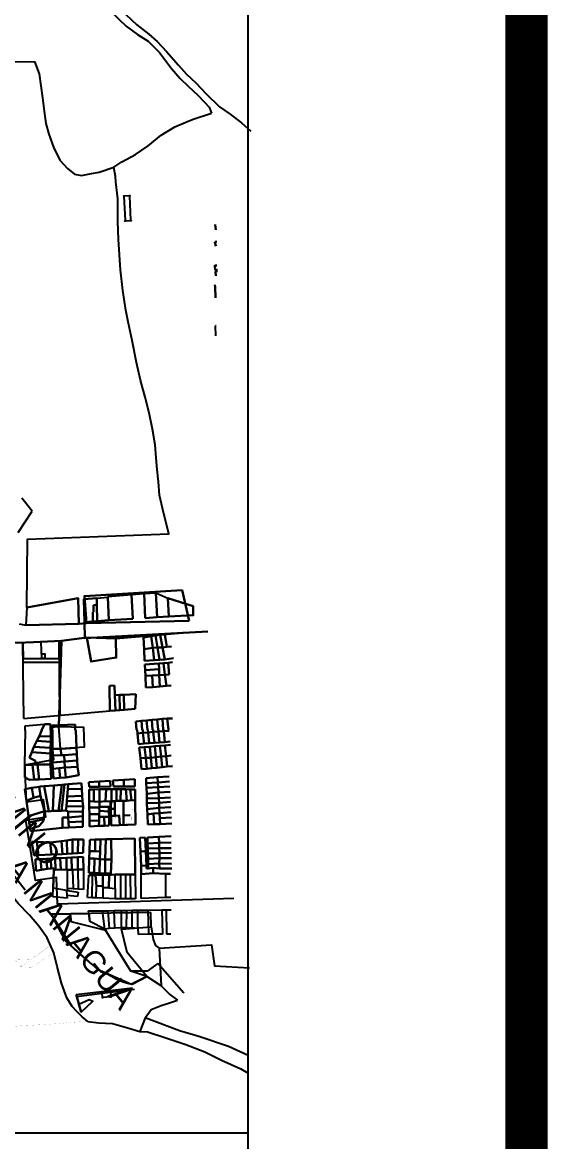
# Model space of a CAD drawing. Header units: millimetres. Extents: x 604022 to 1211550, y 1310365 to 2622648.
# Drawn here: x 605201.1 to 605229.5, y 1310761 to 1310821.4 of the extents above; entities that cross this region are included whole.
import ezdxf

# ---------------------------------------------------------------- set-up
doc = ezdxf.new("R2010")
doc.units = ezdxf.units.MM
for name, color, linetype in [('2', 1, 'Continuous'), ('CAJETIN', 5, 'Continuous'), ('CVL_CUADCON_TX', 2, 'Continuous')]:
    doc.layers.add(name, color=color, linetype=linetype)
doc.layers.add('Nivel 2', color=7, linetype='Continuous', lineweight=0)
doc.layers.add('Nivel 30', color=7, linetype='Continuous', lineweight=0)
doc.styles.add('PUNTOS PI', font='arial.ttf', dxfattribs={"height": 2.75})

msp = doc.modelspace()

# ---------------------------------------------------------------- linework, layer by layer
msp.add_line((605106.965, 1310761.464), (605213.33, 1310761.464))
at = {"const_width": 2.28}
msp.add_lwpolyline([(604809.23, 1310556.394), (605228.33, 1310556.394), (605228.33, 1310853.394), (604809.23, 1310853.394)], close=True, dxfattribs=at)
msp.add_lwpolyline([(605106.965, 1310761.464), (605213.33, 1310761.464), (605213.33, 1310826.568), (605106.965, 1310826.568)], close=True)
at = {"layer": '2', "color": 1, "linetype": 'Continuous'}
for p, q in [((605211.571, 1310804.453), (605211.559, 1310804.988)), ((605201.672, 1310795.003), (605201.118, 1310795.691)), ((605200.917, 1310793.851), (605201.672, 1310795.003)), ((605205.167, 1310790.312), (605205.751, 1310790.356)), ((605205.751, 1310790.356), (605205.756, 1310790.385)), ((605205.756, 1310790.385), (605207.028, 1310790.502)), ((605207.028, 1310790.502), (605207.708, 1310790.552)), ((605207.708, 1310790.552), (605208.343, 1310790.599)), ((605208.343, 1310790.599), (605208.996, 1310790.303)), ((605201.381, 1310789.806), (605201.332, 1310788.839)), ((605200.977, 1310788.915), (605201.332, 1310788.839)), ((605201.218, 1310783.809), (605201.178, 1310787.9)), ((605194.424, 1310783.4), (605201.304, 1310774.565)), ((605201.286, 1310781.298), (605201.319, 1310783.179)), ((605201.297, 1310783.171), (605201.302, 1310783.419)), ((605201.302, 1310783.419), (605202.343, 1310783.508)), ((605203.588, 1310774.649), (605203.585, 1310775.653)), ((605203.849, 1310775.651), (605203.883, 1310774.631)), ((605204.138, 1310775.661), (605204.161, 1310774.615)), ((605204.437, 1310775.674), (605204.447, 1310774.598)), ((605204.667, 1310774.158), (605204.731, 1310775.358)), ((605204.905, 1310774.147), (605204.93, 1310775.363)), ((605206.146, 1310774.647), (605206.158, 1310775.392)), ((605206.439, 1310775.394), (605206.435, 1310774.088)), ((605206.706, 1310775.404), (605206.713, 1310774.09)), ((605206.968, 1310775.403), (605206.972, 1310774.091)), ((605207.226, 1310775.408), (605207.245, 1310774.092)), ((605207.561, 1310774.112), (605207.561, 1310775.416)), ((605208.862, 1310775.442), (605208.864, 1310774.151)), ((605202.785, 1310774.201), (605202.802, 1310774.657)), ((605203.523, 1310774.543), (605202.802, 1310774.657)), ((605203.523, 1310774.543), (605203.55, 1310774.266)), ((605203.523, 1310774.543), (605203.577, 1310774.536)), ((605203.588, 1310774.649), (605203.577, 1310774.536)), ((605203.577, 1310774.536), (605204.151, 1310774.445)), ((605203.883, 1310774.631), (605203.588, 1310774.649)), ((605204.161, 1310774.615), (605203.883, 1310774.631)), ((605204.447, 1310774.598), (605204.161, 1310774.615)), ((605205.124, 1310774.136), (605205.137, 1310774.772)), ((605205.488, 1310774.697), (605205.491, 1310774.119)), ((605205.812, 1310774.682), (605206.146, 1310774.647)), ((605206.146, 1310774.647), (605206.151, 1310774.087)), ((605203.561, 1310774.129), (605202.785, 1310774.201)), ((605203.55, 1310774.266), (605203.561, 1310774.129)), ((605204.128, 1310774.206), (605203.55, 1310774.266)), ((605204.151, 1310774.445), (605204.128, 1310774.206)), ((605204.905, 1310774.147), (605204.667, 1310774.158)), ((605205.124, 1310774.136), (605204.905, 1310774.147)), ((605205.491, 1310774.119), (605205.124, 1310774.136)), ((605206.151, 1310774.087), (605205.491, 1310774.119)), ((605206.435, 1310774.088), (605206.151, 1310774.087)), ((605206.713, 1310774.09), (605206.435, 1310774.088)), ((605206.972, 1310774.091), (605206.713, 1310774.09)), ((605207.245, 1310774.092), (605206.972, 1310774.091)), ((605208.864, 1310774.151), (605207.561, 1310774.112)), ((605209.161, 1310774.16), (605208.864, 1310774.151)), ((605204.718, 1310773.432), (605205.469, 1310773.444)), ((605204.789, 1310772.86), (605204.718, 1310773.432)), ((605205.469, 1310773.444), (605205.757, 1310773.448)), ((605205.591, 1310772.452), (605205.469, 1310773.444)), ((605205.757, 1310773.448), (605206.092, 1310773.453)), ((605205.757, 1310773.448), (605205.836, 1310772.487)), ((605206.092, 1310773.453), (605206.467, 1310773.459)), ((605206.128, 1310772.504), (605206.092, 1310773.453)), ((605206.467, 1310773.459), (605206.773, 1310773.464)), ((605206.467, 1310773.459), (605206.478, 1310772.531)), ((605206.763, 1310772.528), (605206.773, 1310773.464)), ((605206.773, 1310773.464), (605207.06, 1310773.468)), ((605207.06, 1310773.468), (605207.369, 1310773.473)), ((605207.064, 1310772.537), (605207.06, 1310773.468)), ((605207.366, 1310772.512), (605207.369, 1310773.473)), ((605207.369, 1310773.473), (605207.937, 1310773.482)), ((605207.937, 1310773.482), (605208.673, 1310773.493)), ((605207.967, 1310772.172), (605207.937, 1310773.482)), ((605208.084, 1310772.58), (605208.071, 1310773.35)), ((605208.673, 1310773.493), (605208.905, 1310773.49)), ((605208.673, 1310773.493), (605208.708, 1310772.182)), ((605208.905, 1310773.49), (605209.166, 1310773.486)), ((605208.905, 1310773.49), (605208.915, 1310772.195)), ((605205.591, 1310772.452), (605204.789, 1310772.86)), ((605205.836, 1310772.487), (605205.591, 1310772.452)), ((605206.991, 1310770.189), (605205.591, 1310772.452)), ((605206.128, 1310772.504), (605205.836, 1310772.487)), ((605206.478, 1310772.531), (605206.128, 1310772.504)), ((605206.763, 1310772.528), (605206.478, 1310772.531)), ((605206.763, 1310772.528), (605207.064, 1310772.537)), ((605207.064, 1310772.537), (605207.366, 1310772.512)), ((605207.366, 1310772.512), (605207.388, 1310772.159)), ((605207.967, 1310772.172), (605207.388, 1310772.159)), ((605208.708, 1310772.182), (605207.967, 1310772.172)), ((605208.915, 1310772.195), (605209.159, 1310772.198)), ((605208.532, 1310771.427), (605208.633, 1310769.399)), ((605208.456, 1310770.599), (605207.879, 1310770.193)), ((605209.857, 1310768.996), (605208.456, 1310770.599)), ((605207.879, 1310770.193), (605206.991, 1310770.189)), ((605208.633, 1310769.399), (605207.859, 1310769.905)), ((605207.773, 1310767.672), (605207.48, 1310766.923))]:
    msp.add_line(p, q, dxfattribs=at)
for points in [[(605203.154, 1310826.568), (605203.78, 1310825.369), (605204.4, 1310824.241), (605205.233, 1310822.784), (605205.748, 1310822.142), (605206.349, 1310821.524), (605206.752, 1310821.149), (605207.36, 1310820.705), (605207.935, 1310820.346), (605208.536, 1310819.737), (605209.194, 1310818.876), (605209.661, 1310818.336), (605210.111, 1310817.907), (605210.617, 1310817.43), (605210.973, 1310817.055), (605211.218, 1310816.781), (605211.346, 1310816.467)], [(605203.752, 1310826.568), (605203.988, 1310826.093), (605204.394, 1310825.129), (605204.776, 1310824.384), (605205.165, 1310823.734), (605205.767, 1310822.912), (605206.282, 1310822.239), (605206.725, 1310821.778), (605207.325, 1310821.231), (605207.973, 1310820.732), (605208.423, 1310820.334), (605208.913, 1310819.786), (605209.562, 1310819.059), (605209.989, 1310818.574), (605210.495, 1310818.097), (605211.057, 1310817.503), (605211.784, 1310816.8), (605212.36, 1310816.402), (605212.96, 1310815.95), (605213.458, 1310815.497)], [(605192.911, 1310816.018), (605192.885, 1310819.098), (605201.804, 1310819.251)], [(605201.804, 1310819.251), (605202.052, 1310818.592), (605202.15, 1310817.94), (605202.224, 1310817.296), (605202.315, 1310816.574), (605202.421, 1310815.914), (605202.574, 1310815.333), (605202.83, 1310814.635), (605203.172, 1310813.922), (605203.583, 1310813.484), (605203.954, 1310813.172), (605204.34, 1310813.103), (605204.873, 1310813.208), (605205.289, 1310813.289), (605206.074, 1310813.553)], [(605206.074, 1310813.553), (605206.504, 1310813.838), (605207.249, 1310814.228), (605207.922, 1310814.703), (605208.626, 1310815.273), (605209.377, 1310815.725), (605209.957, 1310815.98), (605210.365, 1310816.132), (605211.346, 1310816.467)], [(605201.381, 1310789.806), (605201.422, 1310793.492), (605209.043, 1310793.771), (605208.697, 1310795.16), (605208.544, 1310795.851), (605208.492, 1310796.582), (605208.41, 1310797.242), (605208.359, 1310797.87), (605208.3, 1310798.569), (605208.169, 1310799.425), (605207.991, 1310800.304), (605207.774, 1310801.144), (605207.509, 1310802.07), (605207.299, 1310803.012), (605207.072, 1310804.206), (605206.854, 1310805.203), (605206.725, 1310805.831), (605206.569, 1310806.891), (605206.437, 1310808.006), (605206.325, 1310809.656), (605206.303, 1310810.615), (605206.288, 1310811.849), (605206.189, 1310812.752), (605206.163, 1310813.043), (605206.074, 1310813.553)], [(605206.627, 1310811.978), (605206.685, 1310810.667)], [(605206.92, 1310812.01), (605206.642, 1310811.994)], [(605206.994, 1310810.685), (605206.936, 1310811.995)], [(605206.701, 1310810.653), (605206.979, 1310810.669)], [(605201.178, 1310787.9), (605201.187, 1310787.034)], [(605202.205, 1310787.044), (605202.157, 1310787.909)], [(605202.191, 1310787.297), (605202.358, 1310787.297), (605202.353, 1310787.046)], [(605202.205, 1310787.044), (605202.353, 1310787.046)], [(605201.218, 1310783.809), (605205.871, 1310784.229)], [(605212.544, 1310774.111), (605203.039, 1310773.798), (605202.982, 1310775.244), (605201.859, 1310775.072), (605201.326, 1310778.323), (605202.417, 1310778.503), (605202.284, 1310779.43), (605201.366, 1310779.307), (605201.273, 1310781.311), (605202.85, 1310781.604), (605202.665, 1310783.341), (605203.121, 1310783.383)], [(605204.679, 1310767.479), (605204.37, 1310767.72), (605204.093, 1310768.01), (605203.832, 1310768.283), (605203.546, 1310768.753), (605203.25, 1310769.53), (605203.023, 1310770.44), (605202.837, 1310771.178), (605202.478, 1310771.978), (605202.042, 1310772.604), (605201.527, 1310773.198), (605200.925, 1310773.839), (605200.354, 1310774.535), (605199.815, 1310775.279), (605199.165, 1310776.077), (605198.522, 1310776.953), (605198.109, 1310777.564), (605197.65, 1310778.158), (605197.198, 1310778.737), (605196.865, 1310779.16), (605196.437, 1310779.613), (605196.358, 1310779.675), (605195.79, 1310780.073)], [(605208.071, 1310773.35), (605202.705, 1310773.261), (605202.92, 1310772.83), (605203.23, 1310772.274), (605203.517, 1310771.788), (605203.92, 1310771.405), (605204.363, 1310770.991), (605204.861, 1310770.578), (605205.201, 1310770.305), (605205.359, 1310770.172), (605205.753, 1310770.025), (605206.202, 1310769.777), (605206.589, 1310769.606), (605206.88, 1310769.514), (605207.061, 1310769.491), (605207.859, 1310769.905)], [(605207.859, 1310769.905), (605206.805, 1310771.188), (605206.49, 1310772.444), (605208.084, 1310772.58)], [(605208.084, 1310772.58), (605208.207, 1310771.889), (605208.327, 1310771.575), (605208.532, 1310771.427)], [(605208.532, 1310771.427), (605211.344, 1310771.61), (605211.509, 1310770.479), (605213.388, 1310770.358)], [(605208.633, 1310769.399), (605209.1, 1310768.93), (605209.518, 1310768.626)], [(605207.773, 1310767.672), (605208.1, 1310768.114), (605208.64, 1310768.33), (605209.025, 1310768.458), (605209.518, 1310768.626)], [(605204.679, 1310767.479), (605205.276, 1310767.404), (605205.63, 1310767.375), (605206.007, 1310767.354), (605206.897, 1310767.108), (605207.48, 1310766.923)], [(605213.33, 1310765.63), (605212.255, 1310766.128), (605210.664, 1310766.668), (605209.624, 1310766.968), (605207.773, 1310767.672)], [(605207.48, 1310766.923), (605207.888, 1310766.91), (605208.826, 1310766.601), (605209.967, 1310766.231), (605210.992, 1310765.829), (605211.883, 1310765.386), (605212.931, 1310764.914), (605213.33, 1310764.676)]]:
    msp.add_lwpolyline(points, dxfattribs=at)
for points in [[(605202.353, 1310787.046), (605202.205, 1310787.044), (605202.191, 1310787.297), (605202.358, 1310787.297)], [(605203.121, 1310783.383), (605204.445, 1310783.347), (605204.482, 1310782.27), (605203.202, 1310782.169)]]:
    msp.add_lwpolyline(points, close=True, dxfattribs=at)
at = {"layer": '2', "color": 1, "linetype": 'Continuous', "const_width": 0.00309, "flags": 128}
for points in [[(605202.658, 1310771.578), (605201.122, 1310770.436), (605199.764, 1310771.704), (605198.979, 1310771.543), (605197.48, 1310771.292), (605196.372, 1310771.318), (605195.201, 1310771.313), (605194.282, 1310771.277), (605193.442, 1310771.187), (605192.884, 1310771.184), (605192.711, 1310771.167), (605192.146, 1310771.015), (605191.574, 1310770.848), (605190.623, 1310770.906), (605190.221, 1310771.014), (605190.096, 1310772.437), (605190.377, 1310772.831), (605189.834, 1310773.01), (605189.649, 1310773.874)], [(605199.849, 1310767.157), (605201.199, 1310767.244), (605202.197, 1310767.298), (605203.132, 1310767.359), (605203.822, 1310767.426), (605204.679, 1310767.479)]]:
    msp.add_lwpolyline(points, dxfattribs=at)
at = {"layer": '2', "color": 1, "linetype": 'Continuous', "flags": 128}
for points in [[(605202.705, 1310773.261), (605204.735, 1310773.295), (605204.789, 1310772.86)], [(605202.705, 1310773.261), (605203.605, 1310773.276)], [(605203.72, 1310773.278), (605203.774, 1310772.843)], [(605207.859, 1310769.905), (605207.036, 1310769.478)], [(605204.042, 1310768.927), (605207.09, 1310769.293)], [(605205.459, 1310769.002), (605205.883, 1310769.053)], [(605205.898, 1310769.055), (605207.194, 1310769.211)], [(605205.9, 1310769.04), (605205.93, 1310768.813)], [(605204.321, 1310767.969), (605204.042, 1310768.927)], [(605204.042, 1310768.927), (605204.321, 1310767.969)], [(605204.072, 1310768.825), (605205.444, 1310769.001)], [(605204.195, 1310768.399), (605204.752, 1310768.655), (605204.953, 1310768.564)], [(605204.321, 1310767.969), (605204.953, 1310768.564)], [(605205.474, 1310768.774), (605205.446, 1310768.985)], [(605205.917, 1310768.796), (605205.492, 1310768.76)], [(605204.195, 1310768.399), (605204.321, 1310767.969)]]:
    msp.add_lwpolyline(points, dxfattribs=at)
for points in [[(605207.036, 1310769.478), (605207.859, 1310769.905), (605206.991, 1310770.189), (605206.174, 1310771.509), (605205.654, 1310772.381), (605203.774, 1310772.843), (605203.72, 1310773.278), (605202.705, 1310773.261), (605203.773, 1310771.545), (605205.207, 1310770.299)], [(605204.321, 1310767.969), (605204.195, 1310768.399), (605204.752, 1310768.655), (605204.953, 1310768.564)]]:
    msp.add_lwpolyline(points, close=True, dxfattribs=at)
at = {"layer": '2', "color": 1, "linetype": 'Continuous'}
for centre in [(605206.627, 1310811.993), (605206.935, 1310812.011), (605206.686, 1310810.652), (605206.995, 1310810.67), (605205.898, 1310769.055), (605205.444, 1310769.001), (605205.476, 1310768.758), (605205.932, 1310768.798)]:
    msp.add_circle(centre, 0.0155, dxfattribs=at)
at = {"layer": 'CAJETIN'}
msp.add_line((605213.33, 1310564.098), (605213.33, 1310838.394), dxfattribs=at)
at = {"layer": 'Nivel 2', "color": 1, "linetype": 'Continuous', "lineweight": -3}
for p, q in [((605205.167, 1310790.312), (605205.751, 1310790.356)), ((605205.751, 1310790.356), (605205.756, 1310790.385)), ((605205.756, 1310790.385), (605207.028, 1310790.502)), ((605207.028, 1310790.502), (605207.708, 1310790.552)), ((605207.708, 1310790.552), (605208.343, 1310790.599)), ((605208.343, 1310790.599), (605208.996, 1310790.303))]:
    msp.add_line(p, q, dxfattribs=at)
at = {"layer": 'Nivel 30', "color": 1, "linetype": 'Continuous', "lineweight": 30}
for p, q in [((605211.536, 1310810.452), (605211.585, 1310810.167)), ((605211.534, 1310809.531), (605211.636, 1310809.544)), ((605211.573, 1310809.281), (605211.534, 1310809.531)), ((605211.526, 1310808.271), (605211.53, 1310808.245)), ((605211.53, 1310808.245), (605211.638, 1310808.255)), ((605211.549, 1310808), (605211.53, 1310808.245)), ((605211.666, 1310808.009), (605211.549, 1310808)), ((605211.558, 1310807.924), (605211.673, 1310807.933)), ((605211.558, 1310807.924), (605211.574, 1310807.681)), ((605211.533, 1310807.208), (605211.539, 1310807.09)), ((605211.539, 1310807.09), (605211.544, 1310806.977)), ((605211.544, 1310806.977), (605211.55, 1310806.858)), ((605211.55, 1310806.858), (605211.557, 1310806.732)), ((605211.557, 1310806.732), (605211.562, 1310806.629)), ((605211.562, 1310806.629), (605211.568, 1310806.508)), ((605211.589, 1310804.992), (605211.559, 1310804.988)), ((605205.167, 1310790.312), (605205.166, 1310789.937)), ((605205.167, 1310790.312), (605205.166, 1310789.937)), ((605205.751, 1310790.356), (605205.812, 1310789.114)), ((605205.751, 1310790.356), (605205.812, 1310789.114)), ((605207.028, 1310790.502), (605207.106, 1310789.194)), ((605207.028, 1310790.502), (605207.106, 1310789.194)), ((605207.708, 1310790.552), (605207.77, 1310789.229)), ((605207.708, 1310790.552), (605207.77, 1310789.229)), ((605208.343, 1310790.599), (605208.409, 1310789.273)), ((605208.343, 1310790.599), (605208.409, 1310789.273)), ((605208.996, 1310790.303), (605209.041, 1310789.306)), ((605208.996, 1310790.303), (605209.041, 1310789.306)), ((605204.985, 1310789.93), (605204.976, 1310789.561)), ((605204.985, 1310789.93), (605204.976, 1310789.561)), ((605205.166, 1310789.937), (605204.985, 1310789.93)), ((605205.166, 1310789.937), (605204.985, 1310789.93)), ((605205.166, 1310789.937), (605205.178, 1310789.065)), ((605205.166, 1310789.937), (605205.178, 1310789.065)), ((605204.2, 1310788.926), (605204.608, 1310788.959)), ((605204.942, 1310789.051), (605204.493, 1310789.01)), ((605204.942, 1310789.051), (605204.493, 1310789.01)), ((605204.608, 1310788.959), (605210.14, 1310789.077)), ((605204.943, 1310789.556), (605204.942, 1310789.051)), ((605204.943, 1310789.556), (605204.942, 1310789.051)), ((605205.178, 1310789.065), (605204.942, 1310789.051)), ((605205.178, 1310789.065), (605204.942, 1310789.051)), ((605204.976, 1310789.561), (605204.943, 1310789.556)), ((605204.976, 1310789.561), (605204.943, 1310789.556)), ((605205.812, 1310789.114), (605205.178, 1310789.065)), ((605205.812, 1310789.114), (605205.178, 1310789.065)), ((605207.106, 1310789.194), (605205.812, 1310789.114)), ((605207.106, 1310789.194), (605205.812, 1310789.114)), ((605208.409, 1310789.273), (605207.77, 1310789.229)), ((605208.409, 1310789.273), (605207.77, 1310789.229)), ((605209.041, 1310789.306), (605208.409, 1310789.273)), ((605209.041, 1310789.306), (605208.409, 1310789.273)), ((605201.332, 1310788.839), (605204.2, 1310788.926)), ((605206.185, 1310788.12), (605209.774, 1310788.431)), ((605208.823, 1310788.348), (605209.077, 1310788.376)), ((605203.254, 1310788.001), (605203.121, 1310783.383)), ((605203.254, 1310788.001), (605204.62, 1310788.181)), ((605204.62, 1310788.181), (605206.185, 1310788.12)), ((605207.687, 1310788.189), (605208.084, 1310788.254)), ((605207.713, 1310787.552), (605207.687, 1310788.189)), ((605208.084, 1310788.254), (605208.331, 1310788.294)), ((605208.181, 1310787.616), (605208.084, 1310788.254)), ((605208.331, 1310788.294), (605208.578, 1310788.321)), ((605208.331, 1310788.294), (605208.429, 1310787.636)), ((605208.578, 1310788.321), (605208.823, 1310788.348)), ((605208.702, 1310787.649), (605208.578, 1310788.321)), ((605208.823, 1310788.348), (605208.94, 1310787.677)), ((605208.181, 1310787.616), (605207.713, 1310787.552)), ((605207.739, 1310786.92), (605207.713, 1310787.552)), ((605208.181, 1310787.616), (605208.429, 1310787.636)), ((605208.257, 1310786.957), (605208.181, 1310787.616)), ((605208.429, 1310787.636), (605208.702, 1310787.649)), ((605208.535, 1310786.977), (605208.429, 1310787.636)), ((605208.94, 1310787.677), (605208.702, 1310787.649)), ((605208.702, 1310787.649), (605208.823, 1310786.997)), ((605208.94, 1310787.677), (605209.194, 1310787.701)), ((605208.257, 1310786.957), (605207.739, 1310786.92)), ((605207.753, 1310786.731), (605208.511, 1310786.784)), ((605207.767, 1310786.412), (605207.753, 1310786.731)), ((605208.535, 1310786.977), (605208.257, 1310786.957)), ((605208.511, 1310786.784), (605208.764, 1310786.804)), ((605208.524, 1310786.466), (605208.511, 1310786.784)), ((605208.823, 1310786.997), (605208.535, 1310786.977)), ((605208.764, 1310786.804), (605209.008, 1310786.823)), ((605208.764, 1310786.804), (605208.822, 1310786.171)), ((605209.301, 1310787.068), (605208.823, 1310786.997)), ((605209.008, 1310786.823), (605209.25, 1310786.847)), ((605209.072, 1310786.194), (605209.008, 1310786.823)), ((605208.524, 1310786.466), (605207.767, 1310786.412)), ((605207.78, 1310786.113), (605207.767, 1310786.412)), ((605207.78, 1310786.113), (605208.151, 1310786.131)), ((605207.806, 1310785.486), (605207.78, 1310786.113)), ((605208.525, 1310786.149), (605208.151, 1310786.131)), ((605208.151, 1310786.131), (605208.179, 1310785.511)), ((605208.524, 1310786.466), (605208.525, 1310786.149)), ((605208.525, 1310786.149), (605208.822, 1310786.171)), ((605208.551, 1310785.537), (605208.525, 1310786.149)), ((605209.072, 1310786.194), (605208.822, 1310786.171)), ((605208.922, 1310785.579), (605208.822, 1310786.171)), ((605205.846, 1310785.577), (605206.122, 1310785.588)), ((605205.871, 1310784.229), (605205.846, 1310785.577)), ((605206.122, 1310785.588), (605206.131, 1310785.072)), ((605208.179, 1310785.511), (605207.806, 1310785.486)), ((605208.551, 1310785.537), (605208.179, 1310785.511)), ((605208.922, 1310785.579), (605208.551, 1310785.537)), ((605209.166, 1310785.6), (605208.922, 1310785.579)), ((605206.131, 1310785.072), (605206.383, 1310785.084)), ((605206.131, 1310785.072), (605206.164, 1310784.252)), ((605206.383, 1310785.084), (605206.621, 1310785.095)), ((605206.395, 1310784.27), (605206.383, 1310785.084)), ((605206.621, 1310785.095), (605207.26, 1310785.124)), ((605206.645, 1310784.289), (605206.621, 1310785.095)), ((605207.26, 1310785.124), (605207.238, 1310784.335)), ((605206.164, 1310784.252), (605205.871, 1310784.229)), ((605206.395, 1310784.27), (605206.164, 1310784.252)), ((605206.645, 1310784.289), (605206.395, 1310784.27)), ((605207.238, 1310784.335), (605206.645, 1310784.289)), ((605207.264, 1310783.655), (605207.563, 1310783.684)), ((605207.309, 1310783.202), (605207.264, 1310783.655)), ((605207.563, 1310783.684), (605207.84, 1310783.71)), ((605207.563, 1310783.684), (605207.611, 1310783.202)), ((605207.84, 1310783.71), (605208.136, 1310783.738)), ((605207.84, 1310783.71), (605207.893, 1310783.202)), ((605208.136, 1310783.738), (605208.417, 1310783.765)), ((605208.168, 1310783.202), (605208.136, 1310783.738)), ((605208.417, 1310783.765), (605208.7, 1310783.791)), ((605208.417, 1310783.765), (605208.463, 1310783.202)), ((605208.7, 1310783.791), (605208.955, 1310783.805)), ((605208.7, 1310783.791), (605208.74, 1310783.202)), ((605208.955, 1310783.805), (605209.237, 1310783.82)), ((605208.955, 1310783.805), (605209.032, 1310783.202)), ((605202.051, 1310782.851), (605202.205, 1310783.182)), ((605202.187, 1310783.174), (605202.343, 1310783.508)), ((605202.343, 1310783.508), (605202.665, 1310783.51)), ((605202.665, 1310783.51), (605202.661, 1310783.176)), ((605202.683, 1310783.184), (605202.679, 1310782.852)), ((605202.749, 1310783.176), (605202.751, 1310783.431)), ((605202.751, 1310783.431), (605203.987, 1310783.491)), ((605202.765, 1310782.172), (605202.772, 1310783.184)), ((605203.987, 1310783.491), (605204.003, 1310783.18)), ((605204.026, 1310783.189), (605204.074, 1310782.226)), ((605207.352, 1310783.009), (605207.333, 1310783.201)), ((605207.652, 1310783.035), (605207.352, 1310783.009)), ((605207.416, 1310782.431), (605207.352, 1310783.009)), ((605207.635, 1310783.202), (605207.652, 1310783.035)), ((605207.932, 1310783.058), (605207.652, 1310783.035)), ((605207.712, 1310782.458), (605207.652, 1310783.035)), ((605207.917, 1310783.203), (605207.932, 1310783.058)), ((605207.932, 1310783.058), (605208.198, 1310783.089)), ((605207.99, 1310782.479), (605207.932, 1310783.058)), ((605208.198, 1310783.089), (605208.192, 1310783.204)), ((605208.198, 1310783.089), (605208.494, 1310783.109)), ((605208.268, 1310782.501), (605208.198, 1310783.089)), ((605208.487, 1310783.205), (605208.494, 1310783.109)), ((605208.494, 1310783.109), (605208.768, 1310783.135)), ((605208.494, 1310783.109), (605208.549, 1310782.522)), ((605208.763, 1310783.206), (605208.768, 1310783.135)), ((605208.768, 1310783.135), (605209.063, 1310783.145)), ((605208.824, 1310782.543), (605208.768, 1310783.135)), ((605201.932, 1310782.609), (605201.771, 1310782.284)), ((605202.051, 1310782.851), (605201.932, 1310782.609)), ((605201.932, 1310782.609), (605202.676, 1310782.56)), ((605202.051, 1310782.851), (605202.679, 1310782.852)), ((605202.676, 1310782.56), (605202.671, 1310782.224)), ((605202.679, 1310782.852), (605202.676, 1310782.56)), ((605207.712, 1310782.458), (605207.416, 1310782.431)), ((605207.99, 1310782.479), (605207.712, 1310782.458)), ((605208.268, 1310782.501), (605207.99, 1310782.479)), ((605208.549, 1310782.522), (605208.268, 1310782.501)), ((605208.286, 1310782.316), (605208.559, 1310782.337)), ((605208.824, 1310782.543), (605208.549, 1310782.522)), ((605208.559, 1310782.337), (605208.83, 1310782.359)), ((605208.634, 1310781.763), (605208.559, 1310782.337)), ((605209.109, 1310782.565), (605208.824, 1310782.543)), ((605208.83, 1310782.359), (605209.131, 1310782.384)), ((605208.901, 1310781.781), (605208.83, 1310782.359)), ((605201.652, 1310781.998), (605201.532, 1310781.697)), ((605201.652, 1310781.998), (605201.771, 1310782.284)), ((605201.652, 1310781.998), (605202.668, 1310781.929)), ((605201.771, 1310782.284), (605202.671, 1310782.224)), ((605202.668, 1310781.929), (605202.66, 1310781.329)), ((605202.671, 1310782.224), (605202.668, 1310781.929)), ((605202.765, 1310782.172), (605203.227, 1310782.186)), ((605202.772, 1310781.815), (605202.765, 1310782.172)), ((605202.772, 1310781.815), (605203.233, 1310781.84)), ((605202.78, 1310781.446), (605202.772, 1310781.815)), ((605204.074, 1310782.226), (605203.227, 1310782.186)), ((605203.233, 1310781.84), (605203.227, 1310782.186)), ((605203.404, 1310781.84), (605203.233, 1310781.84)), ((605203.404, 1310781.84), (605204.091, 1310781.885)), ((605203.404, 1310781.84), (605203.419, 1310781.497)), ((605204.074, 1310782.226), (605204.091, 1310781.885)), ((605204.091, 1310781.885), (605204.108, 1310781.539)), ((605207.449, 1310782.249), (605207.738, 1310782.272)), ((605207.512, 1310781.666), (605207.449, 1310782.249)), ((605207.738, 1310782.272), (605208.013, 1310782.294)), ((605207.799, 1310781.691), (605207.738, 1310782.272)), ((605208.013, 1310782.294), (605208.286, 1310782.316)), ((605208.07, 1310781.698), (605208.013, 1310782.294)), ((605208.07, 1310781.698), (605208.343, 1310781.728)), ((605208.343, 1310781.728), (605208.286, 1310782.316)), ((605208.634, 1310781.763), (605208.343, 1310781.728)), ((605208.406, 1310781.16), (605208.343, 1310781.728)), ((605208.901, 1310781.781), (605208.634, 1310781.763)), ((605208.69, 1310781.188), (605208.634, 1310781.763)), ((605208.901, 1310781.781), (605209.169, 1310781.809)), ((605208.962, 1310781.216), (605208.901, 1310781.781)), ((605201.279, 1310780.635), (605201.286, 1310781.298)), ((605201.286, 1310781.298), (605201.695, 1310781.316)), ((605201.532, 1310781.697), (605201.854, 1310781.531)), ((605201.695, 1310781.316), (605201.856, 1310781.336)), ((605201.789, 1310780.515), (605201.695, 1310781.316)), ((605201.854, 1310781.531), (605201.856, 1310781.336)), ((605201.856, 1310781.336), (605201.97, 1310781.337)), ((605202.058, 1310780.53), (605201.97, 1310781.337)), ((605201.97, 1310781.337), (605202.66, 1310781.329)), ((605202.66, 1310781.329), (605202.698, 1310780.568)), ((605203.419, 1310781.497), (605202.78, 1310781.446)), ((605202.787, 1310781.093), (605202.78, 1310781.446)), ((605202.787, 1310781.093), (605203.127, 1310781.141)), ((605203.127, 1310781.141), (605203.428, 1310781.175)), ((605203.127, 1310781.141), (605203.185, 1310780.612)), ((605203.419, 1310781.497), (605204.108, 1310781.539)), ((605203.419, 1310781.497), (605203.428, 1310781.175)), ((605203.428, 1310781.175), (605204.125, 1310781.214)), ((605203.498, 1310780.639), (605203.428, 1310781.175)), ((605204.108, 1310781.539), (605204.125, 1310781.214)), ((605204.125, 1310781.214), (605204.198, 1310780.748)), ((605207.512, 1310781.666), (605207.799, 1310781.691)), ((605207.576, 1310781.076), (605207.512, 1310781.666)), ((605207.799, 1310781.691), (605208.07, 1310781.698)), ((605207.799, 1310781.691), (605207.856, 1310781.104)), ((605208.133, 1310781.132), (605207.856, 1310781.104)), ((605208.133, 1310781.132), (605208.07, 1310781.698)), ((605208.406, 1310781.16), (605208.133, 1310781.132)), ((605208.69, 1310781.188), (605208.406, 1310781.16)), ((605208.962, 1310781.216), (605208.69, 1310781.188)), ((605209.238, 1310781.238), (605208.962, 1310781.216)), ((605201.523, 1310780.499), (605201.279, 1310780.635)), ((605201.789, 1310780.515), (605201.523, 1310780.499)), ((605202.058, 1310780.53), (605201.789, 1310780.515)), ((605202.698, 1310780.568), (605202.058, 1310780.53)), ((605202.82, 1310780.58), (605202.787, 1310781.093)), ((605203.185, 1310780.612), (605202.82, 1310780.58)), ((605203.498, 1310780.639), (605203.185, 1310780.612)), ((605204.198, 1310780.748), (605203.498, 1310780.639)), ((605206.033, 1310780.472), (605206.619, 1310780.51)), ((605206.619, 1310780.51), (605207.211, 1310780.547)), ((605206.619, 1310780.51), (605206.621, 1310780.142)), ((605207.211, 1310780.547), (605207.211, 1310780.143)), ((605207.856, 1310781.104), (605207.576, 1310781.076)), ((605207.82, 1310780.601), (605208.438, 1310780.645)), ((605207.829, 1310780.333), (605207.82, 1310780.601)), ((605208.438, 1310780.645), (605209.07, 1310780.689)), ((605208.438, 1310780.645), (605208.445, 1310780.363)), ((605201.285, 1310780.007), (605201.661, 1310780.071)), ((605201.367, 1310779.372), (605201.285, 1310780.007)), ((605201.661, 1310780.071), (605202.046, 1310780.136)), ((605201.661, 1310780.071), (605201.755, 1310779.532)), ((605202.046, 1310780.136), (605202.128, 1310780.149)), ((605202.127, 1310779.638), (605202.046, 1310780.136)), ((605202.128, 1310780.149), (605202.329, 1310780.165)), ((605202.329, 1310780.165), (605202.848, 1310780.207)), ((605202.571, 1310778.797), (605202.329, 1310780.165)), ((605202.848, 1310780.207), (605202.782, 1310778.833)), ((605202.848, 1310780.207), (605203.273, 1310780.241)), ((605203.273, 1310780.241), (605203.088, 1310778.839)), ((605203.26, 1310778.83), (605203.423, 1310780.253)), ((605203.273, 1310780.241), (605203.423, 1310780.253)), ((605203.423, 1310780.253), (605203.612, 1310780.268)), ((605203.571, 1310779.613), (605203.603, 1310779.997)), ((605203.603, 1310779.997), (605203.612, 1310780.268)), ((605203.603, 1310779.997), (605204.35, 1310780.02)), ((605203.612, 1310780.268), (605204.328, 1310780.325)), ((605204.328, 1310780.325), (605204.35, 1310780.02)), ((605204.35, 1310780.02), (605204.376, 1310779.65)), ((605204.739, 1310780.383), (605205.293, 1310780.415)), ((605204.748, 1310780.121), (605204.739, 1310780.383)), ((605204.745, 1310779.988), (605204.997, 1310779.99)), ((605204.753, 1310779.35), (605204.745, 1310779.988)), ((605205.295, 1310780.136), (605204.748, 1310780.121)), ((605204.997, 1310779.99), (605205.301, 1310779.993)), ((605204.997, 1310779.99), (605205.004, 1310779.344)), ((605205.293, 1310780.415), (605205.89, 1310780.45)), ((605205.293, 1310780.415), (605205.295, 1310780.136)), ((605205.905, 1310780.153), (605205.295, 1310780.136)), ((605205.301, 1310779.993), (605205.663, 1310779.996)), ((605205.301, 1310779.314), (605205.301, 1310779.993)), ((605205.663, 1310779.996), (605205.63, 1310779.346)), ((605205.663, 1310779.996), (605205.959, 1310779.999)), ((605205.89, 1310780.45), (605205.905, 1310780.153)), ((605205.956, 1310779.335), (605205.959, 1310779.999)), ((605205.959, 1310779.999), (605206.219, 1310779.997)), ((605206.064, 1310780.141), (605206.033, 1310780.472)), ((605206.621, 1310780.142), (605206.064, 1310780.141)), ((605206.219, 1310779.997), (605206.462, 1310779.995)), ((605206.219, 1310779.997), (605206.231, 1310779.366)), ((605206.433, 1310779.371), (605206.462, 1310779.995)), ((605206.462, 1310779.995), (605206.721, 1310779.993)), ((605207.211, 1310780.143), (605206.621, 1310780.142)), ((605206.721, 1310779.993), (605206.963, 1310779.991)), ((605206.721, 1310779.993), (605206.788, 1310779.38)), ((605206.963, 1310779.991), (605207.223, 1310779.988)), ((605207.031, 1310779.414), (605206.963, 1310779.991)), ((605207.223, 1310779.988), (605207.232, 1310779.391)), ((605208.445, 1310780.363), (605207.829, 1310780.333)), ((605207.838, 1310780.078), (605207.829, 1310780.333)), ((605207.838, 1310780.078), (605208.464, 1310780.107)), ((605207.85, 1310779.749), (605207.838, 1310780.078)), ((605209.084, 1310780.408), (605208.445, 1310780.363)), ((605208.464, 1310780.107), (605208.445, 1310780.363)), ((605208.464, 1310780.107), (605209.098, 1310780.141)), ((605208.464, 1310780.107), (605208.493, 1310779.816)), ((605201.367, 1310779.372), (605201.755, 1310779.532)), ((605201.473, 1310778.547), (605201.367, 1310779.372)), ((605201.755, 1310779.532), (605202.127, 1310779.638)), ((605202.332, 1310778.813), (605202.127, 1310779.638)), ((605203.518, 1310779.079), (605203.545, 1310779.346)), ((605203.545, 1310779.346), (605203.571, 1310779.613)), ((605204.395, 1310779.371), (605203.545, 1310779.346)), ((605204.376, 1310779.65), (605203.571, 1310779.613)), ((605204.376, 1310779.65), (605204.395, 1310779.371)), ((605204.395, 1310779.371), (605204.417, 1310779.068)), ((605204.758, 1310779.008), (605204.753, 1310779.35)), ((605205.004, 1310779.344), (605204.753, 1310779.35)), ((605205.004, 1310779.344), (605205.301, 1310779.314)), ((605205.301, 1310779.314), (605205.63, 1310779.346)), ((605205.301, 1310779.314), (605205.314, 1310779.051)), ((605205.927, 1310779.338), (605205.63, 1310779.346)), ((605205.915, 1310779.062), (605205.927, 1310779.338)), ((605205.927, 1310779.338), (605205.956, 1310779.335)), ((605205.956, 1310779.335), (605206.231, 1310779.366)), ((605206.433, 1310779.371), (605206.231, 1310779.366)), ((605206.788, 1310779.38), (605206.433, 1310779.371)), ((605206.788, 1310779.38), (605207.031, 1310779.414)), ((605207.031, 1310779.414), (605207.232, 1310779.391)), ((605207.232, 1310779.391), (605207.253, 1310778.09)), ((605208.493, 1310779.816), (605207.85, 1310779.749)), ((605207.858, 1310779.501), (605207.85, 1310779.749)), ((605208.508, 1310779.521), (605207.858, 1310779.501)), ((605207.867, 1310779.24), (605207.858, 1310779.501)), ((605209.112, 1310779.859), (605208.493, 1310779.816)), ((605208.508, 1310779.521), (605208.493, 1310779.816)), ((605208.508, 1310779.521), (605209.127, 1310779.56)), ((605208.521, 1310779.271), (605208.508, 1310779.521)), ((605208.521, 1310779.271), (605209.14, 1310779.315)), ((605201.473, 1310778.547), (605202.332, 1310778.813)), ((605202.303, 1310778.386), (605202.332, 1310778.813)), ((605202.571, 1310778.797), (605202.332, 1310778.813)), ((605202.571, 1310778.797), (605202.782, 1310778.833)), ((605203.088, 1310778.839), (605202.782, 1310778.833)), ((605203.26, 1310778.83), (605203.088, 1310778.839)), ((605203.26, 1310778.83), (605203.483, 1310778.844)), ((605203.483, 1310778.844), (605203.518, 1310779.079)), ((605203.583, 1310778.813), (605203.483, 1310778.844)), ((605203.518, 1310779.079), (605204.417, 1310779.068)), ((605203.583, 1310778.813), (605203.617, 1310778.784)), ((605203.617, 1310778.784), (605203.614, 1310778.481)), ((605203.617, 1310778.784), (605204.414, 1310778.806)), ((605204.414, 1310778.806), (605204.412, 1310778.55)), ((605204.417, 1310779.068), (605204.414, 1310778.806)), ((605204.762, 1310778.655), (605204.758, 1310779.008)), ((605204.758, 1310779.008), (605205.289, 1310779.004)), ((605205.289, 1310779.004), (605205.314, 1310779.051)), ((605205.306, 1310778.828), (605205.289, 1310779.004)), ((605205.306, 1310778.828), (605205.297, 1310778.659)), ((605205.306, 1310778.828), (605205.815, 1310778.791)), ((605205.314, 1310779.051), (605205.81, 1310779.056)), ((605205.915, 1310779.062), (605205.81, 1310779.056)), ((605205.81, 1310779.056), (605205.815, 1310778.791)), ((605205.815, 1310778.791), (605205.82, 1310778.508)), ((605205.927, 1310778.041), (605205.915, 1310779.062)), ((605207.867, 1310779.24), (605208.521, 1310779.271)), ((605207.879, 1310778.922), (605207.867, 1310779.24)), ((605208.522, 1310778.998), (605207.879, 1310778.922)), ((605207.889, 1310778.635), (605207.879, 1310778.922)), ((605208.546, 1310778.711), (605208.216, 1310778.683)), ((605208.521, 1310779.271), (605208.522, 1310778.998)), ((605208.522, 1310778.998), (605209.154, 1310779.028)), ((605208.546, 1310778.711), (605208.522, 1310778.998)), ((605208.546, 1310778.711), (605209.168, 1310778.76)), ((605208.546, 1310778.711), (605208.566, 1310778.443)), ((605201.518, 1310778.199), (605201.473, 1310778.547)), ((605202.303, 1310778.386), (605201.518, 1310778.199)), ((605201.56, 1310777.867), (605201.518, 1310778.199)), ((605202.03, 1310778.001), (605202.255, 1310778.231)), ((605202.303, 1310778.386), (605202.255, 1310778.231)), ((605203.315, 1310777.924), (605203.318, 1310778.48)), ((605203.318, 1310778.48), (605203.614, 1310778.481)), ((605203.614, 1310778.481), (605204.412, 1310778.55)), ((605203.638, 1310778.216), (605203.614, 1310778.481)), ((605204.409, 1310778.258), (605203.638, 1310778.216)), ((605203.638, 1310778.216), (605203.652, 1310777.936)), ((605204.409, 1310778.258), (605204.406, 1310777.962)), ((605204.412, 1310778.55), (605204.409, 1310778.258)), ((605204.762, 1310778.655), (605205.297, 1310778.659)), ((605204.766, 1310778.308), (605204.762, 1310778.655)), ((605204.77, 1310777.997), (605204.766, 1310778.308)), ((605204.766, 1310778.308), (605205.29, 1310778.301)), ((605205.265, 1310778.016), (605205.29, 1310778.301)), ((605205.297, 1310778.659), (605205.289, 1310778.51)), ((605205.289, 1310778.51), (605205.556, 1310778.512)), ((605205.289, 1310778.51), (605205.29, 1310778.301)), ((605205.572, 1310778.027), (605205.556, 1310778.512)), ((605205.82, 1310778.508), (605205.556, 1310778.512)), ((605205.82, 1310778.508), (605205.829, 1310778.037)), ((605206.371, 1310778.581), (605206.402, 1310778.059)), ((605206.967, 1310778.603), (605206.599, 1310778.589)), ((605207.889, 1310778.635), (605208.216, 1310778.683)), ((605207.908, 1310778.094), (605207.889, 1310778.635)), ((605208.255, 1310778.107), (605207.908, 1310778.094)), ((605208.255, 1310778.107), (605208.216, 1310778.683)), ((605208.586, 1310778.12), (605208.255, 1310778.107)), ((605208.566, 1310778.443), (605209.182, 1310778.479)), ((605208.586, 1310778.12), (605208.566, 1310778.443)), ((605209.199, 1310778.144), (605208.586, 1310778.12)), ((605202.03, 1310778.001), (605201.56, 1310777.867)), ((605201.577, 1310777.743), (605201.56, 1310777.867)), ((605203.315, 1310777.924), (605201.577, 1310777.743)), ((605203.652, 1310777.936), (605203.315, 1310777.924)), ((605204.406, 1310777.962), (605203.652, 1310777.936)), ((605205.265, 1310778.016), (605204.77, 1310777.997)), ((605205.572, 1310778.027), (605205.265, 1310778.016)), ((605205.829, 1310778.037), (605205.572, 1310778.027)), ((605207.253, 1310778.09), (605205.927, 1310778.041)), ((605201.639, 1310777.176), (605201.919, 1310777.162)), ((605201.781, 1310776.426), (605201.639, 1310777.176)), ((605201.919, 1310777.162), (605202.654, 1310777.126)), ((605201.919, 1310777.162), (605202.017, 1310776.438)), ((605202.654, 1310777.126), (605203.266, 1310777.205)), ((605202.724, 1310776.474), (605202.654, 1310777.126)), ((605203.266, 1310777.205), (605203.546, 1310777.242)), ((605203.308, 1310776.504), (605203.266, 1310777.205)), ((605203.546, 1310777.242), (605203.858, 1310777.282)), ((605203.546, 1310777.242), (605203.569, 1310776.517)), ((605203.856, 1310776.532), (605203.858, 1310777.282)), ((605203.858, 1310777.282), (605204.164, 1310777.28)), ((605204.164, 1310777.28), (605204.133, 1310776.546)), ((605204.164, 1310777.28), (605204.437, 1310777.278)), ((605204.437, 1310777.278), (605204.43, 1310776.561)), ((605204.771, 1310776.662), (605204.793, 1310777.271)), ((605204.793, 1310777.271), (605205.071, 1310777.28)), ((605205.071, 1310777.28), (605205.064, 1310776.653)), ((605205.071, 1310777.28), (605205.362, 1310777.289)), ((605205.362, 1310777.289), (605205.335, 1310776.647)), ((605205.362, 1310777.289), (605205.655, 1310777.299)), ((605205.614, 1310776.213), (605205.655, 1310777.299)), ((605205.655, 1310777.299), (605205.935, 1310777.308)), ((605205.935, 1310777.308), (605207.212, 1310777.349)), ((605205.951, 1310776.208), (605205.935, 1310777.308)), ((605207.212, 1310777.349), (605207.226, 1310775.408)), ((605207.485, 1310777.373), (605207.767, 1310777.389)), ((605207.517, 1310776.632), (605207.485, 1310777.373)), ((605207.767, 1310777.389), (605207.799, 1310776.649)), ((605207.891, 1310777.395), (605208.511, 1310777.426)), ((605207.9, 1310777.08), (605207.891, 1310777.395)), ((605208.517, 1310777.101), (605207.9, 1310777.08)), ((605207.907, 1310776.803), (605207.9, 1310777.08)), ((605208.511, 1310777.426), (605209.163, 1310777.459)), ((605208.511, 1310777.426), (605208.517, 1310777.101)), ((605208.517, 1310777.101), (605209.17, 1310777.118)), ((605208.524, 1310776.819), (605208.517, 1310777.101)), ((605202.017, 1310776.438), (605201.781, 1310776.426)), ((605202.724, 1310776.474), (605202.017, 1310776.438)), ((605203.308, 1310776.504), (605202.724, 1310776.474)), ((605202.918, 1310776.272), (605203.19, 1310776.285)), ((605203.19, 1310776.285), (605203.524, 1310776.302)), ((605203.19, 1310776.285), (605203.224, 1310775.663)), ((605203.569, 1310776.517), (605203.308, 1310776.504)), ((605203.524, 1310776.302), (605203.788, 1310776.315)), ((605203.524, 1310776.302), (605203.529, 1310775.656)), ((605203.856, 1310776.532), (605203.569, 1310776.517)), ((605203.788, 1310776.315), (605204.134, 1310776.333)), ((605203.788, 1310776.315), (605203.806, 1310775.655)), ((605204.133, 1310776.546), (605203.856, 1310776.532)), ((605204.43, 1310776.561), (605204.133, 1310776.546)), ((605204.134, 1310776.333), (605204.43, 1310776.348)), ((605204.138, 1310775.661), (605204.134, 1310776.333)), ((605204.43, 1310776.348), (605204.437, 1310775.674)), ((605204.756, 1310776.27), (605204.771, 1310776.662)), ((605204.771, 1310776.662), (605205.064, 1310776.653)), ((605205.335, 1310776.647), (605205.064, 1310776.653)), ((605205.335, 1310776.647), (605205.323, 1310776.233)), ((605207.799, 1310776.649), (605207.517, 1310776.632)), ((605207.549, 1310775.87), (605207.517, 1310776.632)), ((605207.799, 1310776.649), (605207.833, 1310775.889)), ((605207.907, 1310776.803), (605208.524, 1310776.819)), ((605207.914, 1310776.525), (605207.907, 1310776.803)), ((605208.536, 1310776.547), (605207.914, 1310776.525)), ((605207.922, 1310776.249), (605207.914, 1310776.525)), ((605208.537, 1310776.281), (605207.922, 1310776.249)), ((605208.537, 1310776.281), (605208.515, 1310776.001)), ((605208.524, 1310776.819), (605209.176, 1310776.828)), ((605208.524, 1310776.819), (605208.536, 1310776.547)), ((605209.181, 1310776.573), (605208.536, 1310776.547)), ((605208.536, 1310776.547), (605208.537, 1310776.281)), ((605209.187, 1310776.281), (605208.537, 1310776.281)), ((605201.85, 1310776.218), (605202.122, 1310776.231)), ((605201.871, 1310775.598), (605201.85, 1310776.218)), ((605202.122, 1310776.231), (605202.452, 1310776.248)), ((605202.171, 1310775.65), (605202.122, 1310776.231)), ((605202.483, 1310775.704), (605202.171, 1310775.65)), ((605202.452, 1310776.248), (605202.674, 1310776.259)), ((605202.452, 1310776.248), (605202.483, 1310775.704)), ((605202.704, 1310775.727), (605202.483, 1310775.704)), ((605202.674, 1310776.259), (605202.918, 1310776.272)), ((605202.674, 1310776.259), (605202.704, 1310775.727)), ((605202.843, 1310775.742), (605202.704, 1310775.727)), ((605202.839, 1310775.647), (605202.843, 1310775.742)), ((605202.934, 1310775.649), (605202.918, 1310776.272)), ((605204.727, 1310775.497), (605204.756, 1310776.27)), ((605204.756, 1310776.27), (605205.036, 1310776.269)), ((605205.036, 1310776.269), (605205.025, 1310775.484)), ((605205.036, 1310776.269), (605205.323, 1310776.233)), ((605205.323, 1310776.233), (605205.315, 1310775.472)), ((605205.323, 1310776.233), (605205.614, 1310776.213)), ((605205.62, 1310775.459), (605205.614, 1310776.213)), ((605205.951, 1310776.208), (605205.614, 1310776.213)), ((605205.923, 1310775.446), (605205.951, 1310776.208)), ((605207.549, 1310775.87), (605207.833, 1310775.889)), ((605207.561, 1310775.416), (605207.549, 1310775.87)), ((605207.833, 1310775.889), (605207.84, 1310775.717)), ((605207.84, 1310775.717), (605207.936, 1310775.717)), ((605207.93, 1310775.952), (605207.922, 1310776.249)), ((605208.515, 1310776.001), (605207.93, 1310775.952)), ((605207.936, 1310775.717), (605207.93, 1310775.952)), ((605208.203, 1310775.754), (605207.936, 1310775.717)), ((605208.536, 1310775.719), (605208.203, 1310775.754)), ((605208.203, 1310775.754), (605208.207, 1310775.48)), ((605208.536, 1310775.719), (605208.515, 1310776.001)), ((605209.193, 1310775.982), (605208.515, 1310776.001)), ((605209.198, 1310775.726), (605208.536, 1310775.719)), ((605202.171, 1310775.65), (605201.871, 1310775.598)), ((605202.802, 1310774.657), (605202.839, 1310775.647)), ((605202.839, 1310775.647), (605202.934, 1310775.649)), ((605203.224, 1310775.663), (605202.934, 1310775.649)), ((605203.529, 1310775.656), (605203.224, 1310775.663)), ((605203.529, 1310775.656), (605203.585, 1310775.653)), ((605203.585, 1310775.653), (605203.806, 1310775.655)), ((605203.806, 1310775.655), (605203.849, 1310775.651)), ((605203.849, 1310775.651), (605204.138, 1310775.661)), ((605204.437, 1310775.674), (605204.138, 1310775.661)), ((605205.025, 1310775.484), (605204.727, 1310775.497)), ((605204.731, 1310775.358), (605204.93, 1310775.363)), ((605204.93, 1310775.363), (605205.096, 1310775.367)), ((605205.315, 1310775.472), (605205.025, 1310775.484)), ((605205.096, 1310775.367), (605205.486, 1310775.377)), ((605205.096, 1310775.367), (605205.137, 1310774.772)), ((605205.62, 1310775.459), (605205.315, 1310775.472)), ((605205.486, 1310775.377), (605205.821, 1310775.386)), ((605205.486, 1310775.377), (605205.49, 1310774.781)), ((605205.923, 1310775.446), (605205.62, 1310775.459)), ((605205.821, 1310775.386), (605205.812, 1310774.682)), ((605205.821, 1310775.386), (605205.928, 1310775.388)), ((605205.928, 1310775.388), (605205.923, 1310775.446)), ((605206.158, 1310775.392), (605205.928, 1310775.388)), ((605206.158, 1310775.392), (605206.439, 1310775.394)), ((605206.439, 1310775.394), (605206.706, 1310775.404)), ((605206.968, 1310775.403), (605206.706, 1310775.404)), ((605207.226, 1310775.408), (605206.968, 1310775.403)), ((605207.561, 1310775.416), (605208.207, 1310775.48)), ((605208.207, 1310775.48), (605208.862, 1310775.442)), ((605208.862, 1310775.442), (605209.133, 1310775.428)), ((605205.49, 1310774.781), (605205.137, 1310774.772)), ((605205.488, 1310774.697), (605205.49, 1310774.781)), ((605205.488, 1310774.697), (605205.812, 1310774.682))]:
    msp.add_line(p, q, dxfattribs=at)
for points in [[(605204.2, 1310788.926), (605204.16, 1310790.301), (605201.381, 1310789.806)], [(605205.167, 1310790.312), (605204.469, 1310790.252), (605204.493, 1310789.01)], [(605210.14, 1310789.077), (605209.761, 1310790.733), (605204.489, 1310790.413), (605204.608, 1310788.959)], [(605208.996, 1310790.303), (605210.351, 1310789.865), (605210.36, 1310789.381), (605209.041, 1310789.306)], [(605204.493, 1310789.01), (605204.519, 1310788.14), (605211.154, 1310788.504)], [(605198.577, 1310788.128), (605199.663, 1310787.988), (605200.897, 1310787.893), (605201.746, 1310787.929), (605203.254, 1310788.001)], [(605203.132, 1310787.995), (605203.173, 1310783.985)], [(605204.62, 1310788.181), (605204.848, 1310786.886), (605206.207, 1310787.098), (605206.185, 1310788.12)], [(605201.187, 1310787.034), (605203.142, 1310787.054)], [(605201.189, 1310786.825), (605203.144, 1310786.845)]]:
    msp.add_lwpolyline(points, dxfattribs=at)
at = {"layer": 'Nivel 30', "color": 1, "linetype": 'Continuous', "lineweight": 30, "flags": 128}
for points in [[(605205.167, 1310790.312), (605204.469, 1310790.252), (605204.493, 1310789.01)], [(605208.996, 1310790.303), (605210.351, 1310789.865), (605210.36, 1310789.381), (605209.041, 1310789.306)], [(605204.493, 1310789.01), (605204.519, 1310788.14), (605211.154, 1310788.504)], [(605205.902, 1310779.352), (605206.132, 1310779.361), (605206.137, 1310778.949)], [(605205.906, 1310778.941), (605205.902, 1310779.352)], [(605206.132, 1310779.361), (605206.595, 1310779.377), (605206.599, 1310778.066)], [(605205.911, 1310778.563), (605205.906, 1310778.941)], [(605206.141, 1310778.572), (605205.911, 1310778.563)], [(605205.911, 1310778.563), (605205.919, 1310778.041)], [(605206.141, 1310778.572), (605206.41, 1310778.582)], [(605206.141, 1310778.572), (605206.41, 1310778.582)]]:
    msp.add_lwpolyline(points, dxfattribs=at)
for points in [[(605206.137, 1310778.949), (605205.906, 1310778.941), (605205.902, 1310779.352), (605206.132, 1310779.361)], [(605205.906, 1310778.941), (605206.137, 1310778.949), (605206.141, 1310778.572), (605205.911, 1310778.563)]]:
    msp.add_lwpolyline(points, close=True, dxfattribs=at)
for points, const_width in [([(605206.402, 1310778.059), (605206.41, 1310778.578), (605206.141, 1310778.572), (605206.132, 1310779.361), (605206.595, 1310779.375), (605206.599, 1310778.066)], 0.00619), ([(605207.241, 1310778.893), (605207.245, 1310778.615), (605206.967, 1310778.603), (605206.962, 1310778.882)], 0.00247), ([(605206.167, 1310778.05), (605206.402, 1310778.059), (605206.371, 1310778.581), (605206.108, 1310778.566)], 0.00247), ([(605207.02, 1310778.082), (605207.253, 1310778.09), (605207.245, 1310778.615), (605207.011, 1310778.604)], 0.00309)]:
    msp.add_lwpolyline(points, close=True, dxfattribs=dict(at, const_width=const_width))
for points, const_width in [([(605206.141, 1310778.572), (605206.132, 1310779.361)], 0.00619), ([(605207.245, 1310778.615), (605207.241, 1310778.893)], 0.00247), ([(605206.41, 1310778.582), (605206.186, 1310778.574), (605205.911, 1310778.563)], 0.00309), ([(605205.919, 1310778.041), (605205.911, 1310778.563)], 0.00309), ([(605206.371, 1310778.581), (605206.108, 1310778.566), (605206.167, 1310778.05)], 0.00247), ([(605206.195, 1310778.051), (605206.186, 1310778.574)], 0.00309), ([(605206.41, 1310778.582), (605206.402, 1310778.059)], 0.00619), ([(605207.011, 1310778.604), (605206.736, 1310778.594), (605206.598, 1310778.589)], 0.00309), ([(605206.745, 1310778.071), (605206.736, 1310778.594)], 0.00309), ([(605207.245, 1310778.615), (605206.967, 1310778.603)], 0.00247), ([(605207.253, 1310778.09), (605207.245, 1310778.615)], 0.00309), ([(605207.02, 1310778.082), (605206.745, 1310778.071), (605206.47, 1310778.061), (605206.195, 1310778.051), (605205.919, 1310778.041)], 0.00309), ([(605206.402, 1310778.059), (605206.167, 1310778.05)], 0.00247), ([(605106.965, 1310772.749), (605113.265, 1310774.715), (605127.58, 1310777.279), (605145.288, 1310776.761), (605149.393, 1310776.444), (605154.945, 1310776.032), (605162.425, 1310776.18), (605170.053, 1310774.83), (605175.42, 1310774.187), (605183.082, 1310774.236), (605187.441, 1310772.107), (605191.096, 1310771.201), (605201.52, 1310770.812), (605202.615, 1310771.522)], 0.00309), ([(605106.965, 1310772.312), (605113.363, 1310774.317), (605127.61, 1310776.869), (605145.266, 1310776.352), (605149.362, 1310776.036), (605154.934, 1310775.622), (605162.393, 1310775.77), (605169.993, 1310774.425), (605175.397, 1310773.777), (605182.988, 1310773.826), (605187.3, 1310771.72), (605191.039, 1310770.794), (605201.635, 1310770.398), (605202.837, 1310771.178)], 0.00309)]:
    msp.add_lwpolyline(points, dxfattribs=dict(at, const_width=const_width))

# ---------------------------------------------------------------- texts
at = {"layer": 'CVL_CUADCON_TX', "style": 'PUNTOS PI'}
for s, height, p in [('CAMINO', 1.1877, (605198.2, 1310780.868)), ('VIEJO A MANAGUA', 1.18772, (605196.808, 1310779.803))]:
    msp.add_text(s, height=height, rotation=309.19708, dxfattribs=at).set_placement(p)

doc.saveas('drawing.dxf')
